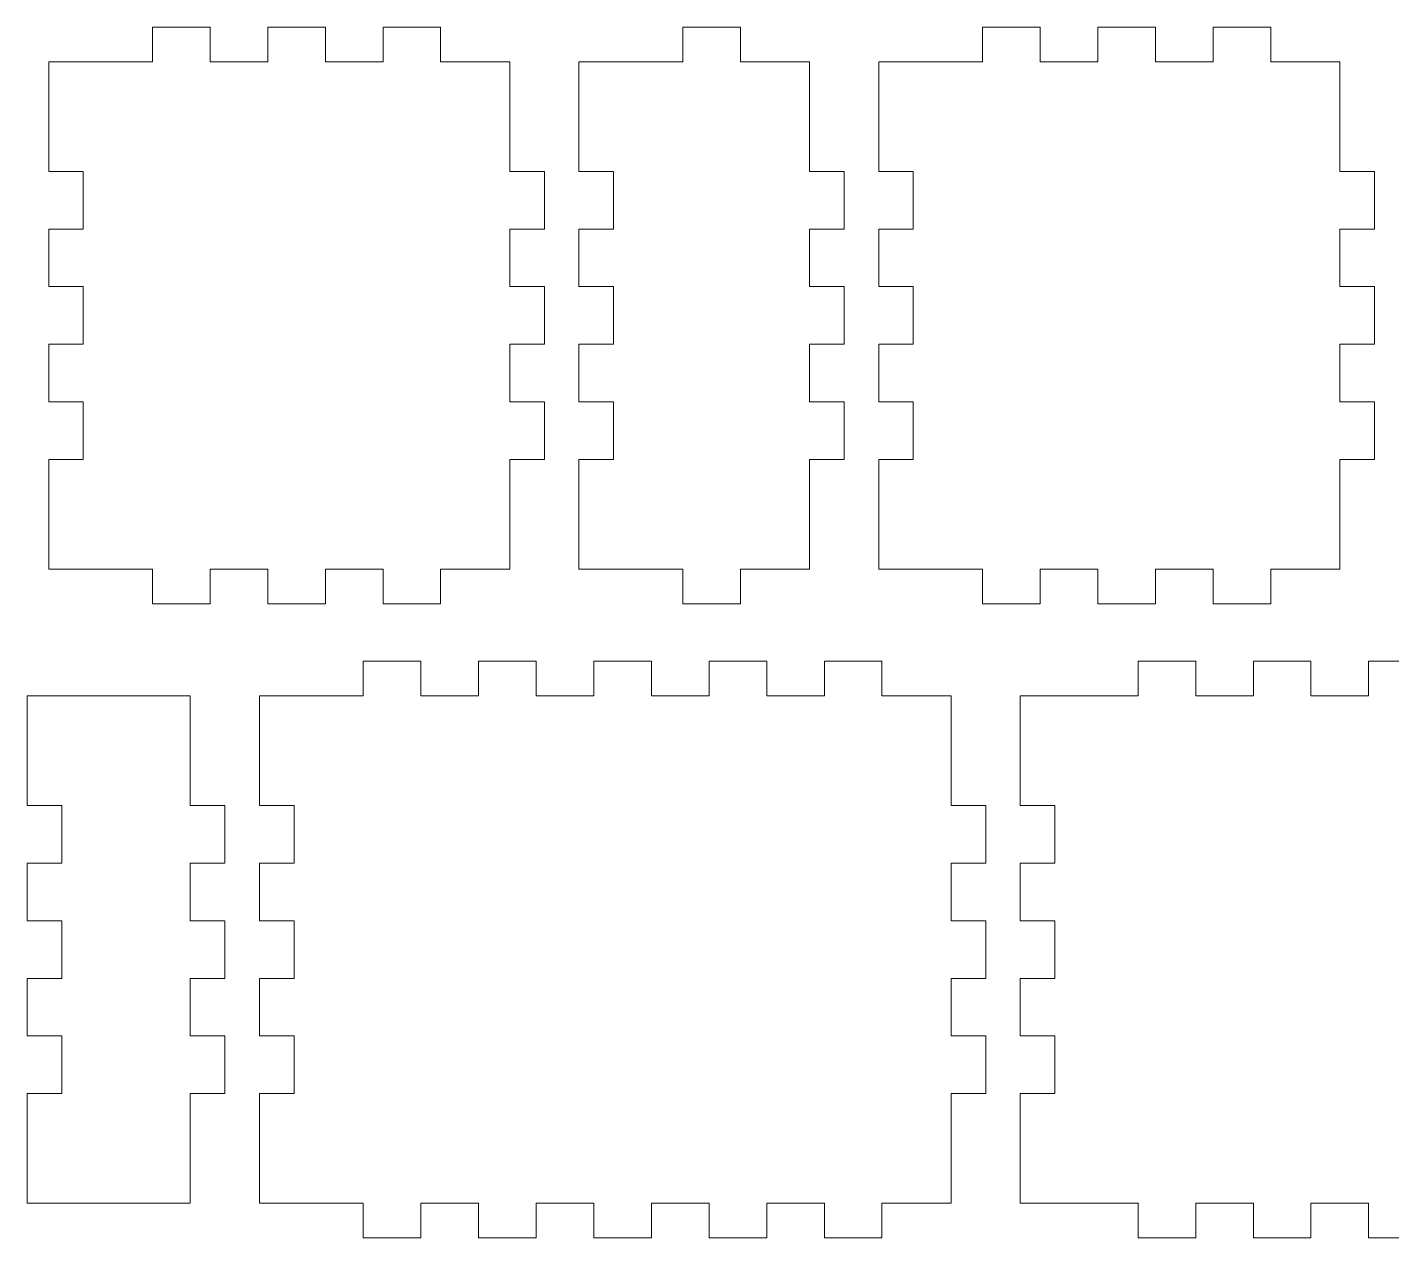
# Model space of a CAD drawing. Header units: centimetres. Extents: x -16 to 372, y -89 to 17.
# Drawn here: x 212.04 to 223.88, y 2.95 to 13.45 of the extents above; entities that cross this region are included whole.
import ezdxf

# ---------------------------------------------------------------- set-up
doc = ezdxf.new("R2010")
doc.units = ezdxf.units.CM
doc.header["$MEASUREMENT"] = 0
doc.layers.add('Capa 1', color=7, linetype='Continuous')

msp = doc.modelspace()

# ---------------------------------------------------------------- linework, layer by layer
at = {"layer": 'Capa 1', "color": 5, "lineweight": 9}
for points, knots in [([(212.23017, 8.74901), (212.23017, 8.74901), (212.88017, 8.74901), (212.88017, 8.74901), (212.88017, 8.74901), (212.88017, 8.74901), (213.13017, 8.74901), (213.13017, 8.74901), (213.13017, 8.74901), (213.13017, 8.74901), (213.13017, 8.44901), (213.13017, 8.44901), (213.13017, 8.44901), (213.13017, 8.44901), (213.63017, 8.44901), (213.63017, 8.44901), (213.63017, 8.44901), (213.63017, 8.44901), (213.63017, 8.74901), (213.63017, 8.74901), (213.63017, 8.74901), (213.63017, 8.74901), (213.88017, 8.74901), (213.88017, 8.74901), (213.88017, 8.74901), (213.88017, 8.74901), (214.13017, 8.74901), (214.13017, 8.74901), (214.13017, 8.74901), (214.13017, 8.74901), (214.13017, 8.44901), (214.13017, 8.44901), (214.13017, 8.44901), (214.13017, 8.44901), (214.63017, 8.44901), (214.63017, 8.44901), (214.63017, 8.44901), (214.63017, 8.44901), (214.63017, 8.74901), (214.63017, 8.74901), (214.63017, 8.74901), (214.63017, 8.74901), (214.88017, 8.74901), (214.88017, 8.74901), (214.88017, 8.74901), (214.88017, 8.74901), (215.13017, 8.74901), (215.13017, 8.74901), (215.13017, 8.74901), (215.13017, 8.74901), (215.13017, 8.44901), (215.13017, 8.44901), (215.13017, 8.44901), (215.13017, 8.44901), (215.63017, 8.44901), (215.63017, 8.44901), (215.63017, 8.44901), (215.63017, 8.44901), (215.63017, 8.74901), (215.63017, 8.74901), (215.63017, 8.74901), (215.63017, 8.74901), (215.88017, 8.74901), (215.88017, 8.74901), (215.88017, 8.74901), (215.88017, 8.74901), (216.23017, 8.74901), (216.23017, 8.74901), (216.23017, 8.74901), (216.23017, 8.74901), (216.23017, 9.44901), (216.23017, 9.44901), (216.23017, 9.44901), (216.23017, 9.44901), (216.23017, 9.69901), (216.23017, 9.69901), (216.23017, 9.69901), (216.23017, 9.69901), (216.53017, 9.69901), (216.53017, 9.69901), (216.53017, 9.69901), (216.53017, 9.69901), (216.53017, 10.19901), (216.53017, 10.19901), (216.53017, 10.19901), (216.53017, 10.19901), (216.23017, 10.19901), (216.23017, 10.19901), (216.23017, 10.19901), (216.23017, 10.19901), (216.23017, 10.44901), (216.23017, 10.44901), (216.23017, 10.44901), (216.23017, 10.44901), (216.23017, 10.69901), (216.23017, 10.69901), (216.23017, 10.69901), (216.23017, 10.69901), (216.53017, 10.69901), (216.53017, 10.69901), (216.53017, 10.69901), (216.53017, 10.69901), (216.53017, 11.19901), (216.53017, 11.19901), (216.53017, 11.19901), (216.53017, 11.19901), (216.23017, 11.19901), (216.23017, 11.19901), (216.23017, 11.19901), (216.23017, 11.19901), (216.23017, 11.44901), (216.23017, 11.44901), (216.23017, 11.44901), (216.23017, 11.44901), (216.23017, 11.69901), (216.23017, 11.69901), (216.23017, 11.69901), (216.23017, 11.69901), (216.53017, 11.69901), (216.53017, 11.69901), (216.53017, 11.69901), (216.53017, 11.69901), (216.53017, 12.19901), (216.53017, 12.19901), (216.53017, 12.19901), (216.53017, 12.19901), (216.23017, 12.19901), (216.23017, 12.19901), (216.23017, 12.19901), (216.23017, 12.19901), (216.23017, 12.44901), (216.23017, 12.44901), (216.23017, 12.44901), (216.23017, 12.44901), (216.23017, 13.14901), (216.23017, 13.14901), (216.23017, 13.14901), (216.23017, 13.14901), (215.88017, 13.14901), (215.88017, 13.14901), (215.88017, 13.14901), (215.88017, 13.14901), (215.63017, 13.14901), (215.63017, 13.14901), (215.63017, 13.14901), (215.63017, 13.14901), (215.63017, 13.44901), (215.63017, 13.44901), (215.63017, 13.44901), (215.63017, 13.44901), (215.13017, 13.44901), (215.13017, 13.44901), (215.13017, 13.44901), (215.13017, 13.44901), (215.13017, 13.14901), (215.13017, 13.14901), (215.13017, 13.14901), (215.13017, 13.14901), (214.88017, 13.14901), (214.88017, 13.14901), (214.88017, 13.14901), (214.88017, 13.14901), (214.63017, 13.14901), (214.63017, 13.14901), (214.63017, 13.14901), (214.63017, 13.14901), (214.63017, 13.44901), (214.63017, 13.44901), (214.63017, 13.44901), (214.63017, 13.44901), (214.13017, 13.44901), (214.13017, 13.44901), (214.13017, 13.44901), (214.13017, 13.44901), (214.13017, 13.14901), (214.13017, 13.14901), (214.13017, 13.14901), (214.13017, 13.14901), (213.88017, 13.14901), (213.88017, 13.14901), (213.88017, 13.14901), (213.88017, 13.14901), (213.63017, 13.14901), (213.63017, 13.14901), (213.63017, 13.14901), (213.63017, 13.14901), (213.63017, 13.44901), (213.63017, 13.44901), (213.63017, 13.44901), (213.63017, 13.44901), (213.13017, 13.44901), (213.13017, 13.44901), (213.13017, 13.44901), (213.13017, 13.44901), (213.13017, 13.14901), (213.13017, 13.14901), (213.13017, 13.14901), (213.13017, 13.14901), (212.88017, 13.14901), (212.88017, 13.14901), (212.88017, 13.14901), (212.88017, 13.14901), (212.23017, 13.14901), (212.23017, 13.14901), (212.23017, 13.14901), (212.23017, 13.14901), (212.23017, 12.44901), (212.23017, 12.44901), (212.23017, 12.44901), (212.23017, 12.44901), (212.23017, 12.19901), (212.23017, 12.19901), (212.23017, 12.19901), (212.23017, 12.19901), (212.53017, 12.19901), (212.53017, 12.19901), (212.53017, 12.19901), (212.53017, 12.19901), (212.53017, 11.69901), (212.53017, 11.69901), (212.53017, 11.69901), (212.53017, 11.69901), (212.23017, 11.69901), (212.23017, 11.69901), (212.23017, 11.69901), (212.23017, 11.69901), (212.23017, 11.44901), (212.23017, 11.44901), (212.23017, 11.44901), (212.23017, 11.44901), (212.23017, 11.19901), (212.23017, 11.19901), (212.23017, 11.19901), (212.23017, 11.19901), (212.53017, 11.19901), (212.53017, 11.19901), (212.53017, 11.19901), (212.53017, 11.19901), (212.53017, 10.69901), (212.53017, 10.69901), (212.53017, 10.69901), (212.53017, 10.69901), (212.23017, 10.69901), (212.23017, 10.69901), (212.23017, 10.69901), (212.23017, 10.69901), (212.23017, 10.44901), (212.23017, 10.44901), (212.23017, 10.44901), (212.23017, 10.44901), (212.23017, 10.19901), (212.23017, 10.19901), (212.23017, 10.19901), (212.23017, 10.19901), (212.53017, 10.19901), (212.53017, 10.19901), (212.53017, 10.19901), (212.53017, 10.19901), (212.53017, 9.69901), (212.53017, 9.69901), (212.53017, 9.69901), (212.53017, 9.69901), (212.23017, 9.69901), (212.23017, 9.69901), (212.23017, 9.69901), (212.23017, 9.69901), (212.23017, 9.44901), (212.23017, 9.44901), (212.23017, 9.44901), (212.23017, 9.44901), (212.23017, 8.74901), (212.23017, 8.74901)], [0, 0, 0, 0, 0.01449275, 0.01449275, 0.01449275, 0.01449275, 0.02898551, 0.02898551, 0.02898551, 0.02898551, 0.04347826, 0.04347826, 0.04347826, 0.04347826, 0.05797101, 0.05797101, 0.05797101, 0.05797101, 0.07246377, 0.07246377, 0.07246377, 0.07246377, 0.08695652, 0.08695652, 0.08695652, 0.08695652, 0.10144928, 0.10144928, 0.10144928, 0.10144928, 0.11594203, 0.11594203, 0.11594203, 0.11594203, 0.13043478, 0.13043478, 0.13043478, 0.13043478, 0.14492754, 0.14492754, 0.14492754, 0.14492754, 0.15942029, 0.15942029, 0.15942029, 0.15942029, 0.17391304, 0.17391304, 0.17391304, 0.17391304, 0.1884058, 0.1884058, 0.1884058, 0.1884058, 0.20289855, 0.20289855, 0.20289855, 0.20289855, 0.2173913, 0.2173913, 0.2173913, 0.2173913, 0.23188406, 0.23188406, 0.23188406, 0.23188406, 0.24637681, 0.24637681, 0.24637681, 0.24637681, 0.26086957, 0.26086957, 0.26086957, 0.26086957, 0.27536232, 0.27536232, 0.27536232, 0.27536232, 0.28985507, 0.28985507, 0.28985507, 0.28985507, 0.30434783, 0.30434783, 0.30434783, 0.30434783, 0.31884058, 0.31884058, 0.31884058, 0.31884058, 0.33333333, 0.33333333, 0.33333333, 0.33333333, 0.34782609, 0.34782609, 0.34782609, 0.34782609, 0.36231884, 0.36231884, 0.36231884, 0.36231884, 0.37681159, 0.37681159, 0.37681159, 0.37681159, 0.39130435, 0.39130435, 0.39130435, 0.39130435, 0.4057971, 0.4057971, 0.4057971, 0.4057971, 0.42028986, 0.42028986, 0.42028986, 0.42028986, 0.43478261, 0.43478261, 0.43478261, 0.43478261, 0.44927536, 0.44927536, 0.44927536, 0.44927536, 0.46376812, 0.46376812, 0.46376812, 0.46376812, 0.47826087, 0.47826087, 0.47826087, 0.47826087, 0.49275362, 0.49275362, 0.49275362, 0.49275362, 0.50724638, 0.50724638, 0.50724638, 0.50724638, 0.52173913, 0.52173913, 0.52173913, 0.52173913, 0.53623188, 0.53623188, 0.53623188, 0.53623188, 0.55072464, 0.55072464, 0.55072464, 0.55072464, 0.56521739, 0.56521739, 0.56521739, 0.56521739, 0.57971014, 0.57971014, 0.57971014, 0.57971014, 0.5942029, 0.5942029, 0.5942029, 0.5942029, 0.60869565, 0.60869565, 0.60869565, 0.60869565, 0.62318841, 0.62318841, 0.62318841, 0.62318841, 0.63768116, 0.63768116, 0.63768116, 0.63768116, 0.65217391, 0.65217391, 0.65217391, 0.65217391, 0.66666667, 0.66666667, 0.66666667, 0.66666667, 0.68115942, 0.68115942, 0.68115942, 0.68115942, 0.69565217, 0.69565217, 0.69565217, 0.69565217, 0.71014493, 0.71014493, 0.71014493, 0.71014493, 0.72463768, 0.72463768, 0.72463768, 0.72463768, 0.73913043, 0.73913043, 0.73913043, 0.73913043, 0.75362319, 0.75362319, 0.75362319, 0.75362319, 0.76811594, 0.76811594, 0.76811594, 0.76811594, 0.7826087, 0.7826087, 0.7826087, 0.7826087, 0.79710145, 0.79710145, 0.79710145, 0.79710145, 0.8115942, 0.8115942, 0.8115942, 0.8115942, 0.82608696, 0.82608696, 0.82608696, 0.82608696, 0.84057971, 0.84057971, 0.84057971, 0.84057971, 0.85507246, 0.85507246, 0.85507246, 0.85507246, 0.86956522, 0.86956522, 0.86956522, 0.86956522, 0.88405797, 0.88405797, 0.88405797, 0.88405797, 0.89855072, 0.89855072, 0.89855072, 0.89855072, 0.91304348, 0.91304348, 0.91304348, 0.91304348, 0.92753623, 0.92753623, 0.92753623, 0.92753623, 0.94202899, 0.94202899, 0.94202899, 0.94202899, 0.95652174, 0.95652174, 0.95652174, 0.95652174, 0.97101449, 0.97101449, 0.97101449, 0.97101449, 1, 1, 1, 1]), ([(216.83017, 8.74901), (216.83017, 8.74901), (217.48017, 8.74901), (217.48017, 8.74901), (217.48017, 8.74901), (217.48017, 8.74901), (217.73017, 8.74901), (217.73017, 8.74901), (217.73017, 8.74901), (217.73017, 8.74901), (217.73017, 8.44901), (217.73017, 8.44901), (217.73017, 8.44901), (217.73017, 8.44901), (218.23017, 8.44901), (218.23017, 8.44901), (218.23017, 8.44901), (218.23017, 8.44901), (218.23017, 8.74901), (218.23017, 8.74901), (218.23017, 8.74901), (218.23017, 8.74901), (218.48017, 8.74901), (218.48017, 8.74901), (218.48017, 8.74901), (218.48017, 8.74901), (218.83017, 8.74901), (218.83017, 8.74901), (218.83017, 8.74901), (218.83017, 8.74901), (218.83017, 9.44901), (218.83017, 9.44901), (218.83017, 9.44901), (218.83017, 9.44901), (218.83017, 9.69901), (218.83017, 9.69901), (218.83017, 9.69901), (218.83017, 9.69901), (219.13017, 9.69901), (219.13017, 9.69901), (219.13017, 9.69901), (219.13017, 9.69901), (219.13017, 10.19901), (219.13017, 10.19901), (219.13017, 10.19901), (219.13017, 10.19901), (218.83017, 10.19901), (218.83017, 10.19901), (218.83017, 10.19901), (218.83017, 10.19901), (218.83017, 10.44901), (218.83017, 10.44901), (218.83017, 10.44901), (218.83017, 10.44901), (218.83017, 10.69901), (218.83017, 10.69901), (218.83017, 10.69901), (218.83017, 10.69901), (219.13017, 10.69901), (219.13017, 10.69901), (219.13017, 10.69901), (219.13017, 10.69901), (219.13017, 11.19901), (219.13017, 11.19901), (219.13017, 11.19901), (219.13017, 11.19901), (218.83017, 11.19901), (218.83017, 11.19901), (218.83017, 11.19901), (218.83017, 11.19901), (218.83017, 11.44901), (218.83017, 11.44901), (218.83017, 11.44901), (218.83017, 11.44901), (218.83017, 11.69901), (218.83017, 11.69901), (218.83017, 11.69901), (218.83017, 11.69901), (219.13017, 11.69901), (219.13017, 11.69901), (219.13017, 11.69901), (219.13017, 11.69901), (219.13017, 12.19901), (219.13017, 12.19901), (219.13017, 12.19901), (219.13017, 12.19901), (218.83017, 12.19901), (218.83017, 12.19901), (218.83017, 12.19901), (218.83017, 12.19901), (218.83017, 12.44901), (218.83017, 12.44901), (218.83017, 12.44901), (218.83017, 12.44901), (218.83017, 13.14901), (218.83017, 13.14901), (218.83017, 13.14901), (218.83017, 13.14901), (218.48017, 13.14901), (218.48017, 13.14901), (218.48017, 13.14901), (218.48017, 13.14901), (218.23017, 13.14901), (218.23017, 13.14901), (218.23017, 13.14901), (218.23017, 13.14901), (218.23017, 13.44901), (218.23017, 13.44901), (218.23017, 13.44901), (218.23017, 13.44901), (217.73017, 13.44901), (217.73017, 13.44901), (217.73017, 13.44901), (217.73017, 13.44901), (217.73017, 13.14901), (217.73017, 13.14901), (217.73017, 13.14901), (217.73017, 13.14901), (217.48017, 13.14901), (217.48017, 13.14901), (217.48017, 13.14901), (217.48017, 13.14901), (216.83017, 13.14901), (216.83017, 13.14901), (216.83017, 13.14901), (216.83017, 13.14901), (216.83017, 12.44901), (216.83017, 12.44901), (216.83017, 12.44901), (216.83017, 12.44901), (216.83017, 12.19901), (216.83017, 12.19901), (216.83017, 12.19901), (216.83017, 12.19901), (217.13017, 12.19901), (217.13017, 12.19901), (217.13017, 12.19901), (217.13017, 12.19901), (217.13017, 11.69901), (217.13017, 11.69901), (217.13017, 11.69901), (217.13017, 11.69901), (216.83017, 11.69901), (216.83017, 11.69901), (216.83017, 11.69901), (216.83017, 11.69901), (216.83017, 11.44901), (216.83017, 11.44901), (216.83017, 11.44901), (216.83017, 11.44901), (216.83017, 11.19901), (216.83017, 11.19901), (216.83017, 11.19901), (216.83017, 11.19901), (217.13017, 11.19901), (217.13017, 11.19901), (217.13017, 11.19901), (217.13017, 11.19901), (217.13017, 10.69901), (217.13017, 10.69901), (217.13017, 10.69901), (217.13017, 10.69901), (216.83017, 10.69901), (216.83017, 10.69901), (216.83017, 10.69901), (216.83017, 10.69901), (216.83017, 10.44901), (216.83017, 10.44901), (216.83017, 10.44901), (216.83017, 10.44901), (216.83017, 10.19901), (216.83017, 10.19901), (216.83017, 10.19901), (216.83017, 10.19901), (217.13017, 10.19901), (217.13017, 10.19901), (217.13017, 10.19901), (217.13017, 10.19901), (217.13017, 9.69901), (217.13017, 9.69901), (217.13017, 9.69901), (217.13017, 9.69901), (216.83017, 9.69901), (216.83017, 9.69901), (216.83017, 9.69901), (216.83017, 9.69901), (216.83017, 9.44901), (216.83017, 9.44901), (216.83017, 9.44901), (216.83017, 9.44901), (216.83017, 8.74901), (216.83017, 8.74901)], [0, 0, 0, 0, 0.02040816, 0.02040816, 0.02040816, 0.02040816, 0.04081633, 0.04081633, 0.04081633, 0.04081633, 0.06122449, 0.06122449, 0.06122449, 0.06122449, 0.08163265, 0.08163265, 0.08163265, 0.08163265, 0.10204082, 0.10204082, 0.10204082, 0.10204082, 0.12244898, 0.12244898, 0.12244898, 0.12244898, 0.14285714, 0.14285714, 0.14285714, 0.14285714, 0.16326531, 0.16326531, 0.16326531, 0.16326531, 0.18367347, 0.18367347, 0.18367347, 0.18367347, 0.20408163, 0.20408163, 0.20408163, 0.20408163, 0.2244898, 0.2244898, 0.2244898, 0.2244898, 0.24489796, 0.24489796, 0.24489796, 0.24489796, 0.26530612, 0.26530612, 0.26530612, 0.26530612, 0.28571429, 0.28571429, 0.28571429, 0.28571429, 0.30612245, 0.30612245, 0.30612245, 0.30612245, 0.32653061, 0.32653061, 0.32653061, 0.32653061, 0.34693878, 0.34693878, 0.34693878, 0.34693878, 0.36734694, 0.36734694, 0.36734694, 0.36734694, 0.3877551, 0.3877551, 0.3877551, 0.3877551, 0.40816327, 0.40816327, 0.40816327, 0.40816327, 0.42857143, 0.42857143, 0.42857143, 0.42857143, 0.44897959, 0.44897959, 0.44897959, 0.44897959, 0.46938776, 0.46938776, 0.46938776, 0.46938776, 0.48979592, 0.48979592, 0.48979592, 0.48979592, 0.51020408, 0.51020408, 0.51020408, 0.51020408, 0.53061224, 0.53061224, 0.53061224, 0.53061224, 0.55102041, 0.55102041, 0.55102041, 0.55102041, 0.57142857, 0.57142857, 0.57142857, 0.57142857, 0.59183673, 0.59183673, 0.59183673, 0.59183673, 0.6122449, 0.6122449, 0.6122449, 0.6122449, 0.63265306, 0.63265306, 0.63265306, 0.63265306, 0.65306122, 0.65306122, 0.65306122, 0.65306122, 0.67346939, 0.67346939, 0.67346939, 0.67346939, 0.69387755, 0.69387755, 0.69387755, 0.69387755, 0.71428571, 0.71428571, 0.71428571, 0.71428571, 0.73469388, 0.73469388, 0.73469388, 0.73469388, 0.75510204, 0.75510204, 0.75510204, 0.75510204, 0.7755102, 0.7755102, 0.7755102, 0.7755102, 0.79591837, 0.79591837, 0.79591837, 0.79591837, 0.81632653, 0.81632653, 0.81632653, 0.81632653, 0.83673469, 0.83673469, 0.83673469, 0.83673469, 0.85714286, 0.85714286, 0.85714286, 0.85714286, 0.87755102, 0.87755102, 0.87755102, 0.87755102, 0.89795918, 0.89795918, 0.89795918, 0.89795918, 0.91836735, 0.91836735, 0.91836735, 0.91836735, 0.93877551, 0.93877551, 0.93877551, 0.93877551, 0.95918367, 0.95918367, 0.95918367, 0.95918367, 1, 1, 1, 1]), ([(219.43017, 8.74901), (219.43017, 8.74901), (220.08017, 8.74901), (220.08017, 8.74901), (220.08017, 8.74901), (220.08017, 8.74901), (220.33017, 8.74901), (220.33017, 8.74901), (220.33017, 8.74901), (220.33017, 8.74901), (220.33017, 8.44901), (220.33017, 8.44901), (220.33017, 8.44901), (220.33017, 8.44901), (220.83017, 8.44901), (220.83017, 8.44901), (220.83017, 8.44901), (220.83017, 8.44901), (220.83017, 8.74901), (220.83017, 8.74901), (220.83017, 8.74901), (220.83017, 8.74901), (221.08017, 8.74901), (221.08017, 8.74901), (221.08017, 8.74901), (221.08017, 8.74901), (221.33017, 8.74901), (221.33017, 8.74901), (221.33017, 8.74901), (221.33017, 8.74901), (221.33017, 8.44901), (221.33017, 8.44901), (221.33017, 8.44901), (221.33017, 8.44901), (221.83017, 8.44901), (221.83017, 8.44901), (221.83017, 8.44901), (221.83017, 8.44901), (221.83017, 8.74901), (221.83017, 8.74901), (221.83017, 8.74901), (221.83017, 8.74901), (222.08017, 8.74901), (222.08017, 8.74901), (222.08017, 8.74901), (222.08017, 8.74901), (222.33017, 8.74901), (222.33017, 8.74901), (222.33017, 8.74901), (222.33017, 8.74901), (222.33017, 8.44901), (222.33017, 8.44901), (222.33017, 8.44901), (222.33017, 8.44901), (222.83017, 8.44901), (222.83017, 8.44901), (222.83017, 8.44901), (222.83017, 8.44901), (222.83017, 8.74901), (222.83017, 8.74901), (222.83017, 8.74901), (222.83017, 8.74901), (223.08017, 8.74901), (223.08017, 8.74901), (223.08017, 8.74901), (223.08017, 8.74901), (223.43017, 8.74901), (223.43017, 8.74901), (223.43017, 8.74901), (223.43017, 8.74901), (223.43017, 9.44901), (223.43017, 9.44901), (223.43017, 9.44901), (223.43017, 9.44901), (223.43017, 9.69901), (223.43017, 9.69901), (223.43017, 9.69901), (223.43017, 9.69901), (223.73017, 9.69901), (223.73017, 9.69901), (223.73017, 9.69901), (223.73017, 9.69901), (223.73017, 10.19901), (223.73017, 10.19901), (223.73017, 10.19901), (223.73017, 10.19901), (223.43017, 10.19901), (223.43017, 10.19901), (223.43017, 10.19901), (223.43017, 10.19901), (223.43017, 10.44901), (223.43017, 10.44901), (223.43017, 10.44901), (223.43017, 10.44901), (223.43017, 10.69901), (223.43017, 10.69901), (223.43017, 10.69901), (223.43017, 10.69901), (223.73017, 10.69901), (223.73017, 10.69901), (223.73017, 10.69901), (223.73017, 10.69901), (223.73017, 11.19901), (223.73017, 11.19901), (223.73017, 11.19901), (223.73017, 11.19901), (223.43017, 11.19901), (223.43017, 11.19901), (223.43017, 11.19901), (223.43017, 11.19901), (223.43017, 11.44901), (223.43017, 11.44901), (223.43017, 11.44901), (223.43017, 11.44901), (223.43017, 11.69901), (223.43017, 11.69901), (223.43017, 11.69901), (223.43017, 11.69901), (223.73017, 11.69901), (223.73017, 11.69901), (223.73017, 11.69901), (223.73017, 11.69901), (223.73017, 12.19901), (223.73017, 12.19901), (223.73017, 12.19901), (223.73017, 12.19901), (223.43017, 12.19901), (223.43017, 12.19901), (223.43017, 12.19901), (223.43017, 12.19901), (223.43017, 12.44901), (223.43017, 12.44901), (223.43017, 12.44901), (223.43017, 12.44901), (223.43017, 13.14901), (223.43017, 13.14901), (223.43017, 13.14901), (223.43017, 13.14901), (223.08017, 13.14901), (223.08017, 13.14901), (223.08017, 13.14901), (223.08017, 13.14901), (222.83017, 13.14901), (222.83017, 13.14901), (222.83017, 13.14901), (222.83017, 13.14901), (222.83017, 13.44901), (222.83017, 13.44901), (222.83017, 13.44901), (222.83017, 13.44901), (222.33017, 13.44901), (222.33017, 13.44901), (222.33017, 13.44901), (222.33017, 13.44901), (222.33017, 13.14901), (222.33017, 13.14901), (222.33017, 13.14901), (222.33017, 13.14901), (222.08017, 13.14901), (222.08017, 13.14901), (222.08017, 13.14901), (222.08017, 13.14901), (221.83017, 13.14901), (221.83017, 13.14901), (221.83017, 13.14901), (221.83017, 13.14901), (221.83017, 13.44901), (221.83017, 13.44901), (221.83017, 13.44901), (221.83017, 13.44901), (221.33017, 13.44901), (221.33017, 13.44901), (221.33017, 13.44901), (221.33017, 13.44901), (221.33017, 13.14901), (221.33017, 13.14901), (221.33017, 13.14901), (221.33017, 13.14901), (221.08017, 13.14901), (221.08017, 13.14901), (221.08017, 13.14901), (221.08017, 13.14901), (220.83017, 13.14901), (220.83017, 13.14901), (220.83017, 13.14901), (220.83017, 13.14901), (220.83017, 13.44901), (220.83017, 13.44901), (220.83017, 13.44901), (220.83017, 13.44901), (220.33017, 13.44901), (220.33017, 13.44901), (220.33017, 13.44901), (220.33017, 13.44901), (220.33017, 13.14901), (220.33017, 13.14901), (220.33017, 13.14901), (220.33017, 13.14901), (220.08017, 13.14901), (220.08017, 13.14901), (220.08017, 13.14901), (220.08017, 13.14901), (219.43017, 13.14901), (219.43017, 13.14901), (219.43017, 13.14901), (219.43017, 13.14901), (219.43017, 12.44901), (219.43017, 12.44901), (219.43017, 12.44901), (219.43017, 12.44901), (219.43017, 12.19901), (219.43017, 12.19901), (219.43017, 12.19901), (219.43017, 12.19901), (219.73017, 12.19901), (219.73017, 12.19901), (219.73017, 12.19901), (219.73017, 12.19901), (219.73017, 11.69901), (219.73017, 11.69901), (219.73017, 11.69901), (219.73017, 11.69901), (219.43017, 11.69901), (219.43017, 11.69901), (219.43017, 11.69901), (219.43017, 11.69901), (219.43017, 11.44901), (219.43017, 11.44901), (219.43017, 11.44901), (219.43017, 11.44901), (219.43017, 11.19901), (219.43017, 11.19901), (219.43017, 11.19901), (219.43017, 11.19901), (219.73017, 11.19901), (219.73017, 11.19901), (219.73017, 11.19901), (219.73017, 11.19901), (219.73017, 10.69901), (219.73017, 10.69901), (219.73017, 10.69901), (219.73017, 10.69901), (219.43017, 10.69901), (219.43017, 10.69901), (219.43017, 10.69901), (219.43017, 10.69901), (219.43017, 10.44901), (219.43017, 10.44901), (219.43017, 10.44901), (219.43017, 10.44901), (219.43017, 10.19901), (219.43017, 10.19901), (219.43017, 10.19901), (219.43017, 10.19901), (219.73017, 10.19901), (219.73017, 10.19901), (219.73017, 10.19901), (219.73017, 10.19901), (219.73017, 9.69901), (219.73017, 9.69901), (219.73017, 9.69901), (219.73017, 9.69901), (219.43017, 9.69901), (219.43017, 9.69901), (219.43017, 9.69901), (219.43017, 9.69901), (219.43017, 9.44901), (219.43017, 9.44901), (219.43017, 9.44901), (219.43017, 9.44901), (219.43017, 8.74901), (219.43017, 8.74901)], [0, 0, 0, 0, 0.01449275, 0.01449275, 0.01449275, 0.01449275, 0.02898551, 0.02898551, 0.02898551, 0.02898551, 0.04347826, 0.04347826, 0.04347826, 0.04347826, 0.05797101, 0.05797101, 0.05797101, 0.05797101, 0.07246377, 0.07246377, 0.07246377, 0.07246377, 0.08695652, 0.08695652, 0.08695652, 0.08695652, 0.10144928, 0.10144928, 0.10144928, 0.10144928, 0.11594203, 0.11594203, 0.11594203, 0.11594203, 0.13043478, 0.13043478, 0.13043478, 0.13043478, 0.14492754, 0.14492754, 0.14492754, 0.14492754, 0.15942029, 0.15942029, 0.15942029, 0.15942029, 0.17391304, 0.17391304, 0.17391304, 0.17391304, 0.1884058, 0.1884058, 0.1884058, 0.1884058, 0.20289855, 0.20289855, 0.20289855, 0.20289855, 0.2173913, 0.2173913, 0.2173913, 0.2173913, 0.23188406, 0.23188406, 0.23188406, 0.23188406, 0.24637681, 0.24637681, 0.24637681, 0.24637681, 0.26086957, 0.26086957, 0.26086957, 0.26086957, 0.27536232, 0.27536232, 0.27536232, 0.27536232, 0.28985507, 0.28985507, 0.28985507, 0.28985507, 0.30434783, 0.30434783, 0.30434783, 0.30434783, 0.31884058, 0.31884058, 0.31884058, 0.31884058, 0.33333333, 0.33333333, 0.33333333, 0.33333333, 0.34782609, 0.34782609, 0.34782609, 0.34782609, 0.36231884, 0.36231884, 0.36231884, 0.36231884, 0.37681159, 0.37681159, 0.37681159, 0.37681159, 0.39130435, 0.39130435, 0.39130435, 0.39130435, 0.4057971, 0.4057971, 0.4057971, 0.4057971, 0.42028986, 0.42028986, 0.42028986, 0.42028986, 0.43478261, 0.43478261, 0.43478261, 0.43478261, 0.44927536, 0.44927536, 0.44927536, 0.44927536, 0.46376812, 0.46376812, 0.46376812, 0.46376812, 0.47826087, 0.47826087, 0.47826087, 0.47826087, 0.49275362, 0.49275362, 0.49275362, 0.49275362, 0.50724638, 0.50724638, 0.50724638, 0.50724638, 0.52173913, 0.52173913, 0.52173913, 0.52173913, 0.53623188, 0.53623188, 0.53623188, 0.53623188, 0.55072464, 0.55072464, 0.55072464, 0.55072464, 0.56521739, 0.56521739, 0.56521739, 0.56521739, 0.57971014, 0.57971014, 0.57971014, 0.57971014, 0.5942029, 0.5942029, 0.5942029, 0.5942029, 0.60869565, 0.60869565, 0.60869565, 0.60869565, 0.62318841, 0.62318841, 0.62318841, 0.62318841, 0.63768116, 0.63768116, 0.63768116, 0.63768116, 0.65217391, 0.65217391, 0.65217391, 0.65217391, 0.66666667, 0.66666667, 0.66666667, 0.66666667, 0.68115942, 0.68115942, 0.68115942, 0.68115942, 0.69565217, 0.69565217, 0.69565217, 0.69565217, 0.71014493, 0.71014493, 0.71014493, 0.71014493, 0.72463768, 0.72463768, 0.72463768, 0.72463768, 0.73913043, 0.73913043, 0.73913043, 0.73913043, 0.75362319, 0.75362319, 0.75362319, 0.75362319, 0.76811594, 0.76811594, 0.76811594, 0.76811594, 0.7826087, 0.7826087, 0.7826087, 0.7826087, 0.79710145, 0.79710145, 0.79710145, 0.79710145, 0.8115942, 0.8115942, 0.8115942, 0.8115942, 0.82608696, 0.82608696, 0.82608696, 0.82608696, 0.84057971, 0.84057971, 0.84057971, 0.84057971, 0.85507246, 0.85507246, 0.85507246, 0.85507246, 0.86956522, 0.86956522, 0.86956522, 0.86956522, 0.88405797, 0.88405797, 0.88405797, 0.88405797, 0.89855072, 0.89855072, 0.89855072, 0.89855072, 0.91304348, 0.91304348, 0.91304348, 0.91304348, 0.92753623, 0.92753623, 0.92753623, 0.92753623, 0.94202899, 0.94202899, 0.94202899, 0.94202899, 0.95652174, 0.95652174, 0.95652174, 0.95652174, 0.97101449, 0.97101449, 0.97101449, 0.97101449, 1, 1, 1, 1]), ([(214.0586, 3.24901), (214.0586, 3.24901), (214.7086, 3.24901), (214.7086, 3.24901), (214.7086, 3.24901), (214.7086, 3.24901), (214.9586, 3.24901), (214.9586, 3.24901), (214.9586, 3.24901), (214.9586, 3.24901), (214.9586, 2.94901), (214.9586, 2.94901), (214.9586, 2.94901), (214.9586, 2.94901), (215.4586, 2.94901), (215.4586, 2.94901), (215.4586, 2.94901), (215.4586, 2.94901), (215.4586, 3.24901), (215.4586, 3.24901), (215.4586, 3.24901), (215.4586, 3.24901), (215.7086, 3.24901), (215.7086, 3.24901), (215.7086, 3.24901), (215.7086, 3.24901), (215.9586, 3.24901), (215.9586, 3.24901), (215.9586, 3.24901), (215.9586, 3.24901), (215.9586, 2.94901), (215.9586, 2.94901), (215.9586, 2.94901), (215.9586, 2.94901), (216.4586, 2.94901), (216.4586, 2.94901), (216.4586, 2.94901), (216.4586, 2.94901), (216.4586, 3.24901), (216.4586, 3.24901), (216.4586, 3.24901), (216.4586, 3.24901), (216.7086, 3.24901), (216.7086, 3.24901), (216.7086, 3.24901), (216.7086, 3.24901), (216.9586, 3.24901), (216.9586, 3.24901), (216.9586, 3.24901), (216.9586, 3.24901), (216.9586, 2.94901), (216.9586, 2.94901), (216.9586, 2.94901), (216.9586, 2.94901), (217.4586, 2.94901), (217.4586, 2.94901), (217.4586, 2.94901), (217.4586, 2.94901), (217.4586, 3.24901), (217.4586, 3.24901), (217.4586, 3.24901), (217.4586, 3.24901), (217.7086, 3.24901), (217.7086, 3.24901), (217.7086, 3.24901), (217.7086, 3.24901), (217.9586, 3.24901), (217.9586, 3.24901), (217.9586, 3.24901), (217.9586, 3.24901), (217.9586, 2.94901), (217.9586, 2.94901), (217.9586, 2.94901), (217.9586, 2.94901), (218.4586, 2.94901), (218.4586, 2.94901), (218.4586, 2.94901), (218.4586, 2.94901), (218.4586, 3.24901), (218.4586, 3.24901), (218.4586, 3.24901), (218.4586, 3.24901), (218.7086, 3.24901), (218.7086, 3.24901), (218.7086, 3.24901), (218.7086, 3.24901), (218.9586, 3.24901), (218.9586, 3.24901), (218.9586, 3.24901), (218.9586, 3.24901), (218.9586, 2.94901), (218.9586, 2.94901), (218.9586, 2.94901), (218.9586, 2.94901), (219.4586, 2.94901), (219.4586, 2.94901), (219.4586, 2.94901), (219.4586, 2.94901), (219.4586, 3.24901), (219.4586, 3.24901), (219.4586, 3.24901), (219.4586, 3.24901), (219.7086, 3.24901), (219.7086, 3.24901), (219.7086, 3.24901), (219.7086, 3.24901), (220.0586, 3.24901), (220.0586, 3.24901), (220.0586, 3.24901), (220.0586, 3.24901), (220.0586, 3.94901), (220.0586, 3.94901), (220.0586, 3.94901), (220.0586, 3.94901), (220.0586, 4.19901), (220.0586, 4.19901), (220.0586, 4.19901), (220.0586, 4.19901), (220.3586, 4.19901), (220.3586, 4.19901), (220.3586, 4.19901), (220.3586, 4.19901), (220.3586, 4.69901), (220.3586, 4.69901), (220.3586, 4.69901), (220.3586, 4.69901), (220.0586, 4.69901), (220.0586, 4.69901), (220.0586, 4.69901), (220.0586, 4.69901), (220.0586, 4.94901), (220.0586, 4.94901), (220.0586, 4.94901), (220.0586, 4.94901), (220.0586, 5.19901), (220.0586, 5.19901), (220.0586, 5.19901), (220.0586, 5.19901), (220.3586, 5.19901), (220.3586, 5.19901), (220.3586, 5.19901), (220.3586, 5.19901), (220.3586, 5.69901), (220.3586, 5.69901), (220.3586, 5.69901), (220.3586, 5.69901), (220.0586, 5.69901), (220.0586, 5.69901), (220.0586, 5.69901), (220.0586, 5.69901), (220.0586, 5.94901), (220.0586, 5.94901), (220.0586, 5.94901), (220.0586, 5.94901), (220.0586, 6.19901), (220.0586, 6.19901), (220.0586, 6.19901), (220.0586, 6.19901), (220.3586, 6.19901), (220.3586, 6.19901), (220.3586, 6.19901), (220.3586, 6.19901), (220.3586, 6.69901), (220.3586, 6.69901), (220.3586, 6.69901), (220.3586, 6.69901), (220.0586, 6.69901), (220.0586, 6.69901), (220.0586, 6.69901), (220.0586, 6.69901), (220.0586, 6.94901), (220.0586, 6.94901), (220.0586, 6.94901), (220.0586, 6.94901), (220.0586, 7.64901), (220.0586, 7.64901), (220.0586, 7.64901), (220.0586, 7.64901), (219.7086, 7.64901), (219.7086, 7.64901), (219.7086, 7.64901), (219.7086, 7.64901), (219.4586, 7.64901), (219.4586, 7.64901), (219.4586, 7.64901), (219.4586, 7.64901), (219.4586, 7.94901), (219.4586, 7.94901), (219.4586, 7.94901), (219.4586, 7.94901), (218.9586, 7.94901), (218.9586, 7.94901), (218.9586, 7.94901), (218.9586, 7.94901), (218.9586, 7.64901), (218.9586, 7.64901), (218.9586, 7.64901), (218.9586, 7.64901), (218.7086, 7.64901), (218.7086, 7.64901), (218.7086, 7.64901), (218.7086, 7.64901), (218.4586, 7.64901), (218.4586, 7.64901), (218.4586, 7.64901), (218.4586, 7.64901), (218.4586, 7.94901), (218.4586, 7.94901), (218.4586, 7.94901), (218.4586, 7.94901), (217.9586, 7.94901), (217.9586, 7.94901), (217.9586, 7.94901), (217.9586, 7.94901), (217.9586, 7.64901), (217.9586, 7.64901), (217.9586, 7.64901), (217.9586, 7.64901), (217.7086, 7.64901), (217.7086, 7.64901), (217.7086, 7.64901), (217.7086, 7.64901), (217.4586, 7.64901), (217.4586, 7.64901), (217.4586, 7.64901), (217.4586, 7.64901), (217.4586, 7.94901), (217.4586, 7.94901), (217.4586, 7.94901), (217.4586, 7.94901), (216.9586, 7.94901), (216.9586, 7.94901), (216.9586, 7.94901), (216.9586, 7.94901), (216.9586, 7.64901), (216.9586, 7.64901), (216.9586, 7.64901), (216.9586, 7.64901), (216.7086, 7.64901), (216.7086, 7.64901), (216.7086, 7.64901), (216.7086, 7.64901), (216.4586, 7.64901), (216.4586, 7.64901), (216.4586, 7.64901), (216.4586, 7.64901), (216.4586, 7.94901), (216.4586, 7.94901), (216.4586, 7.94901), (216.4586, 7.94901), (215.9586, 7.94901), (215.9586, 7.94901), (215.9586, 7.94901), (215.9586, 7.94901), (215.9586, 7.64901), (215.9586, 7.64901), (215.9586, 7.64901), (215.9586, 7.64901), (215.7086, 7.64901), (215.7086, 7.64901), (215.7086, 7.64901), (215.7086, 7.64901), (215.4586, 7.64901), (215.4586, 7.64901), (215.4586, 7.64901), (215.4586, 7.64901), (215.4586, 7.94901), (215.4586, 7.94901), (215.4586, 7.94901), (215.4586, 7.94901), (214.9586, 7.94901), (214.9586, 7.94901), (214.9586, 7.94901), (214.9586, 7.94901), (214.9586, 7.64901), (214.9586, 7.64901), (214.9586, 7.64901), (214.9586, 7.64901), (214.7086, 7.64901), (214.7086, 7.64901), (214.7086, 7.64901), (214.7086, 7.64901), (214.0586, 7.64901), (214.0586, 7.64901), (214.0586, 7.64901), (214.0586, 7.64901), (214.0586, 6.94901), (214.0586, 6.94901), (214.0586, 6.94901), (214.0586, 6.94901), (214.0586, 6.69901), (214.0586, 6.69901), (214.0586, 6.69901), (214.0586, 6.69901), (214.3586, 6.69901), (214.3586, 6.69901), (214.3586, 6.69901), (214.3586, 6.69901), (214.3586, 6.19901), (214.3586, 6.19901), (214.3586, 6.19901), (214.3586, 6.19901), (214.0586, 6.19901), (214.0586, 6.19901), (214.0586, 6.19901), (214.0586, 6.19901), (214.0586, 5.94901), (214.0586, 5.94901), (214.0586, 5.94901), (214.0586, 5.94901), (214.0586, 5.69901), (214.0586, 5.69901), (214.0586, 5.69901), (214.0586, 5.69901), (214.3586, 5.69901), (214.3586, 5.69901), (214.3586, 5.69901), (214.3586, 5.69901), (214.3586, 5.19901), (214.3586, 5.19901), (214.3586, 5.19901), (214.3586, 5.19901), (214.0586, 5.19901), (214.0586, 5.19901), (214.0586, 5.19901), (214.0586, 5.19901), (214.0586, 4.94901), (214.0586, 4.94901), (214.0586, 4.94901), (214.0586, 4.94901), (214.0586, 4.69901), (214.0586, 4.69901), (214.0586, 4.69901), (214.0586, 4.69901), (214.3586, 4.69901), (214.3586, 4.69901), (214.3586, 4.69901), (214.3586, 4.69901), (214.3586, 4.19901), (214.3586, 4.19901), (214.3586, 4.19901), (214.3586, 4.19901), (214.0586, 4.19901), (214.0586, 4.19901), (214.0586, 4.19901), (214.0586, 4.19901), (214.0586, 3.94901), (214.0586, 3.94901), (214.0586, 3.94901), (214.0586, 3.94901), (214.0586, 3.24901), (214.0586, 3.24901)], [0, 0, 0, 0, 0.01123596, 0.01123596, 0.01123596, 0.01123596, 0.02247191, 0.02247191, 0.02247191, 0.02247191, 0.03370787, 0.03370787, 0.03370787, 0.03370787, 0.04494382, 0.04494382, 0.04494382, 0.04494382, 0.05617978, 0.05617978, 0.05617978, 0.05617978, 0.06741573, 0.06741573, 0.06741573, 0.06741573, 0.07865169, 0.07865169, 0.07865169, 0.07865169, 0.08988764, 0.08988764, 0.08988764, 0.08988764, 0.1011236, 0.1011236, 0.1011236, 0.1011236, 0.11235955, 0.11235955, 0.11235955, 0.11235955, 0.12359551, 0.12359551, 0.12359551, 0.12359551, 0.13483146, 0.13483146, 0.13483146, 0.13483146, 0.14606742, 0.14606742, 0.14606742, 0.14606742, 0.15730337, 0.15730337, 0.15730337, 0.15730337, 0.16853933, 0.16853933, 0.16853933, 0.16853933, 0.17977528, 0.17977528, 0.17977528, 0.17977528, 0.19101124, 0.19101124, 0.19101124, 0.19101124, 0.20224719, 0.20224719, 0.20224719, 0.20224719, 0.21348315, 0.21348315, 0.21348315, 0.21348315, 0.2247191, 0.2247191, 0.2247191, 0.2247191, 0.23595506, 0.23595506, 0.23595506, 0.23595506, 0.24719101, 0.24719101, 0.24719101, 0.24719101, 0.25842697, 0.25842697, 0.25842697, 0.25842697, 0.26966292, 0.26966292, 0.26966292, 0.26966292, 0.28089888, 0.28089888, 0.28089888, 0.28089888, 0.29213483, 0.29213483, 0.29213483, 0.29213483, 0.30337079, 0.30337079, 0.30337079, 0.30337079, 0.31460674, 0.31460674, 0.31460674, 0.31460674, 0.3258427, 0.3258427, 0.3258427, 0.3258427, 0.33707865, 0.33707865, 0.33707865, 0.33707865, 0.34831461, 0.34831461, 0.34831461, 0.34831461, 0.35955056, 0.35955056, 0.35955056, 0.35955056, 0.37078652, 0.37078652, 0.37078652, 0.37078652, 0.38202247, 0.38202247, 0.38202247, 0.38202247, 0.39325843, 0.39325843, 0.39325843, 0.39325843, 0.40449438, 0.40449438, 0.40449438, 0.40449438, 0.41573034, 0.41573034, 0.41573034, 0.41573034, 0.42696629, 0.42696629, 0.42696629, 0.42696629, 0.43820225, 0.43820225, 0.43820225, 0.43820225, 0.4494382, 0.4494382, 0.4494382, 0.4494382, 0.46067416, 0.46067416, 0.46067416, 0.46067416, 0.47191011, 0.47191011, 0.47191011, 0.47191011, 0.48314607, 0.48314607, 0.48314607, 0.48314607, 0.49438202, 0.49438202, 0.49438202, 0.49438202, 0.50561798, 0.50561798, 0.50561798, 0.50561798, 0.51685393, 0.51685393, 0.51685393, 0.51685393, 0.52808989, 0.52808989, 0.52808989, 0.52808989, 0.53932584, 0.53932584, 0.53932584, 0.53932584, 0.5505618, 0.5505618, 0.5505618, 0.5505618, 0.56179775, 0.56179775, 0.56179775, 0.56179775, 0.57303371, 0.57303371, 0.57303371, 0.57303371, 0.58426966, 0.58426966, 0.58426966, 0.58426966, 0.59550562, 0.59550562, 0.59550562, 0.59550562, 0.60674157, 0.60674157, 0.60674157, 0.60674157, 0.61797753, 0.61797753, 0.61797753, 0.61797753, 0.62921348, 0.62921348, 0.62921348, 0.62921348, 0.64044944, 0.64044944, 0.64044944, 0.64044944, 0.65168539, 0.65168539, 0.65168539, 0.65168539, 0.66292135, 0.66292135, 0.66292135, 0.66292135, 0.6741573, 0.6741573, 0.6741573, 0.6741573, 0.68539326, 0.68539326, 0.68539326, 0.68539326, 0.69662921, 0.69662921, 0.69662921, 0.69662921, 0.70786517, 0.70786517, 0.70786517, 0.70786517, 0.71910112, 0.71910112, 0.71910112, 0.71910112, 0.73033708, 0.73033708, 0.73033708, 0.73033708, 0.74157303, 0.74157303, 0.74157303, 0.74157303, 0.75280899, 0.75280899, 0.75280899, 0.75280899, 0.76404494, 0.76404494, 0.76404494, 0.76404494, 0.7752809, 0.7752809, 0.7752809, 0.7752809, 0.78651685, 0.78651685, 0.78651685, 0.78651685, 0.79775281, 0.79775281, 0.79775281, 0.79775281, 0.80898876, 0.80898876, 0.80898876, 0.80898876, 0.82022472, 0.82022472, 0.82022472, 0.82022472, 0.83146067, 0.83146067, 0.83146067, 0.83146067, 0.84269663, 0.84269663, 0.84269663, 0.84269663, 0.85393258, 0.85393258, 0.85393258, 0.85393258, 0.86516854, 0.86516854, 0.86516854, 0.86516854, 0.87640449, 0.87640449, 0.87640449, 0.87640449, 0.88764045, 0.88764045, 0.88764045, 0.88764045, 0.8988764, 0.8988764, 0.8988764, 0.8988764, 0.91011236, 0.91011236, 0.91011236, 0.91011236, 0.92134831, 0.92134831, 0.92134831, 0.92134831, 0.93258427, 0.93258427, 0.93258427, 0.93258427, 0.94382022, 0.94382022, 0.94382022, 0.94382022, 0.95505618, 0.95505618, 0.95505618, 0.95505618, 0.96629213, 0.96629213, 0.96629213, 0.96629213, 0.97752809, 0.97752809, 0.97752809, 0.97752809, 1, 1, 1, 1]), ([(220.6586, 3.24901), (220.6586, 3.24901), (221.42992, 3.24901), (221.42992, 3.24901), (221.42992, 3.24901), (221.42992, 3.24901), (221.67992, 3.24901), (221.67992, 3.24901), (221.67992, 3.24901), (221.67992, 3.24901), (221.67992, 2.94901), (221.67992, 2.94901), (221.67992, 2.94901), (221.67992, 2.94901), (222.17992, 2.94901), (222.17992, 2.94901), (222.17992, 2.94901), (222.17992, 2.94901), (222.17992, 3.24901), (222.17992, 3.24901), (222.17992, 3.24901), (222.17992, 3.24901), (222.42992, 3.24901), (222.42992, 3.24901), (222.42992, 3.24901), (222.42992, 3.24901), (222.67992, 3.24901), (222.67992, 3.24901), (222.67992, 3.24901), (222.67992, 3.24901), (222.67992, 2.94901), (222.67992, 2.94901), (222.67992, 2.94901), (222.67992, 2.94901), (223.17992, 2.94901), (223.17992, 2.94901), (223.17992, 2.94901), (223.17992, 2.94901), (223.17992, 3.24901), (223.17992, 3.24901), (223.17992, 3.24901), (223.17992, 3.24901), (223.42992, 3.24901), (223.42992, 3.24901), (223.42992, 3.24901), (223.42992, 3.24901), (223.67992, 3.24901), (223.67992, 3.24901), (223.67992, 3.24901), (223.67992, 3.24901), (223.67992, 2.94901), (223.67992, 2.94901), (223.67992, 2.94901), (223.67992, 2.94901), (224.17992, 2.94901), (224.17992, 2.94901), (224.17992, 2.94901), (224.17992, 2.94901), (224.17992, 3.24901), (224.17992, 3.24901), (224.17992, 3.24901), (224.17992, 3.24901), (224.42992, 3.24901), (224.42992, 3.24901), (224.42992, 3.24901), (224.42992, 3.24901), (224.90124, 3.24901), (224.90124, 3.24901), (224.90124, 3.24901), (224.90124, 3.24901), (224.90124, 3.94901), (224.90124, 3.94901), (224.90124, 3.94901), (224.90124, 3.94901), (224.90124, 4.19901), (224.90124, 4.19901), (224.90124, 4.19901), (224.90124, 4.19901), (225.20124, 4.19901), (225.20124, 4.19901), (225.20124, 4.19901), (225.20124, 4.19901), (225.20124, 4.69901), (225.20124, 4.69901), (225.20124, 4.69901), (225.20124, 4.69901), (224.90124, 4.69901), (224.90124, 4.69901), (224.90124, 4.69901), (224.90124, 4.69901), (224.90124, 4.94901), (224.90124, 4.94901), (224.90124, 4.94901), (224.90124, 4.94901), (224.90124, 5.19901), (224.90124, 5.19901), (224.90124, 5.19901), (224.90124, 5.19901), (225.20124, 5.19901), (225.20124, 5.19901), (225.20124, 5.19901), (225.20124, 5.19901), (225.20124, 5.69901), (225.20124, 5.69901), (225.20124, 5.69901), (225.20124, 5.69901), (224.90124, 5.69901), (224.90124, 5.69901), (224.90124, 5.69901), (224.90124, 5.69901), (224.90124, 5.94901), (224.90124, 5.94901), (224.90124, 5.94901), (224.90124, 5.94901), (224.90124, 6.19901), (224.90124, 6.19901), (224.90124, 6.19901), (224.90124, 6.19901), (225.20124, 6.19901), (225.20124, 6.19901), (225.20124, 6.19901), (225.20124, 6.19901), (225.20124, 6.69901), (225.20124, 6.69901), (225.20124, 6.69901), (225.20124, 6.69901), (224.90124, 6.69901), (224.90124, 6.69901), (224.90124, 6.69901), (224.90124, 6.69901), (224.90124, 6.94901), (224.90124, 6.94901), (224.90124, 6.94901), (224.90124, 6.94901), (224.90124, 7.64901), (224.90124, 7.64901), (224.90124, 7.64901), (224.90124, 7.64901), (224.42992, 7.64901), (224.42992, 7.64901), (224.42992, 7.64901), (224.42992, 7.64901), (224.17992, 7.64901), (224.17992, 7.64901), (224.17992, 7.64901), (224.17992, 7.64901), (224.17992, 7.94901), (224.17992, 7.94901), (224.17992, 7.94901), (224.17992, 7.94901), (223.67992, 7.94901), (223.67992, 7.94901), (223.67992, 7.94901), (223.67992, 7.94901), (223.67992, 7.64901), (223.67992, 7.64901), (223.67992, 7.64901), (223.67992, 7.64901), (223.42992, 7.64901), (223.42992, 7.64901), (223.42992, 7.64901), (223.42992, 7.64901), (223.17992, 7.64901), (223.17992, 7.64901), (223.17992, 7.64901), (223.17992, 7.64901), (223.17992, 7.94901), (223.17992, 7.94901), (223.17992, 7.94901), (223.17992, 7.94901), (222.67992, 7.94901), (222.67992, 7.94901), (222.67992, 7.94901), (222.67992, 7.94901), (222.67992, 7.64901), (222.67992, 7.64901), (222.67992, 7.64901), (222.67992, 7.64901), (222.42992, 7.64901), (222.42992, 7.64901), (222.42992, 7.64901), (222.42992, 7.64901), (222.17992, 7.64901), (222.17992, 7.64901), (222.17992, 7.64901), (222.17992, 7.64901), (222.17992, 7.94901), (222.17992, 7.94901), (222.17992, 7.94901), (222.17992, 7.94901), (221.67992, 7.94901), (221.67992, 7.94901), (221.67992, 7.94901), (221.67992, 7.94901), (221.67992, 7.64901), (221.67992, 7.64901), (221.67992, 7.64901), (221.67992, 7.64901), (221.42992, 7.64901), (221.42992, 7.64901), (221.42992, 7.64901), (221.42992, 7.64901), (220.6586, 7.64901), (220.6586, 7.64901), (220.6586, 7.64901), (220.6586, 7.64901), (220.6586, 6.94901), (220.6586, 6.94901), (220.6586, 6.94901), (220.6586, 6.94901), (220.6586, 6.69901), (220.6586, 6.69901), (220.6586, 6.69901), (220.6586, 6.69901), (220.9586, 6.69901), (220.9586, 6.69901), (220.9586, 6.69901), (220.9586, 6.69901), (220.9586, 6.19901), (220.9586, 6.19901), (220.9586, 6.19901), (220.9586, 6.19901), (220.6586, 6.19901), (220.6586, 6.19901), (220.6586, 6.19901), (220.6586, 6.19901), (220.6586, 5.94901), (220.6586, 5.94901), (220.6586, 5.94901), (220.6586, 5.94901), (220.6586, 5.69901), (220.6586, 5.69901), (220.6586, 5.69901), (220.6586, 5.69901), (220.9586, 5.69901), (220.9586, 5.69901), (220.9586, 5.69901), (220.9586, 5.69901), (220.9586, 5.19901), (220.9586, 5.19901), (220.9586, 5.19901), (220.9586, 5.19901), (220.6586, 5.19901), (220.6586, 5.19901), (220.6586, 5.19901), (220.6586, 5.19901), (220.6586, 4.94901), (220.6586, 4.94901), (220.6586, 4.94901), (220.6586, 4.94901), (220.6586, 4.69901), (220.6586, 4.69901), (220.6586, 4.69901), (220.6586, 4.69901), (220.9586, 4.69901), (220.9586, 4.69901), (220.9586, 4.69901), (220.9586, 4.69901), (220.9586, 4.19901), (220.9586, 4.19901), (220.9586, 4.19901), (220.9586, 4.19901), (220.6586, 4.19901), (220.6586, 4.19901), (220.6586, 4.19901), (220.6586, 4.19901), (220.6586, 3.94901), (220.6586, 3.94901), (220.6586, 3.94901), (220.6586, 3.94901), (220.6586, 3.24901), (220.6586, 3.24901)], [0, 0, 0, 0, 0.01449275, 0.01449275, 0.01449275, 0.01449275, 0.02898551, 0.02898551, 0.02898551, 0.02898551, 0.04347826, 0.04347826, 0.04347826, 0.04347826, 0.05797101, 0.05797101, 0.05797101, 0.05797101, 0.07246377, 0.07246377, 0.07246377, 0.07246377, 0.08695652, 0.08695652, 0.08695652, 0.08695652, 0.10144928, 0.10144928, 0.10144928, 0.10144928, 0.11594203, 0.11594203, 0.11594203, 0.11594203, 0.13043478, 0.13043478, 0.13043478, 0.13043478, 0.14492754, 0.14492754, 0.14492754, 0.14492754, 0.15942029, 0.15942029, 0.15942029, 0.15942029, 0.17391304, 0.17391304, 0.17391304, 0.17391304, 0.1884058, 0.1884058, 0.1884058, 0.1884058, 0.20289855, 0.20289855, 0.20289855, 0.20289855, 0.2173913, 0.2173913, 0.2173913, 0.2173913, 0.23188406, 0.23188406, 0.23188406, 0.23188406, 0.24637681, 0.24637681, 0.24637681, 0.24637681, 0.26086957, 0.26086957, 0.26086957, 0.26086957, 0.27536232, 0.27536232, 0.27536232, 0.27536232, 0.28985507, 0.28985507, 0.28985507, 0.28985507, 0.30434783, 0.30434783, 0.30434783, 0.30434783, 0.31884058, 0.31884058, 0.31884058, 0.31884058, 0.33333333, 0.33333333, 0.33333333, 0.33333333, 0.34782609, 0.34782609, 0.34782609, 0.34782609, 0.36231884, 0.36231884, 0.36231884, 0.36231884, 0.37681159, 0.37681159, 0.37681159, 0.37681159, 0.39130435, 0.39130435, 0.39130435, 0.39130435, 0.4057971, 0.4057971, 0.4057971, 0.4057971, 0.42028986, 0.42028986, 0.42028986, 0.42028986, 0.43478261, 0.43478261, 0.43478261, 0.43478261, 0.44927536, 0.44927536, 0.44927536, 0.44927536, 0.46376812, 0.46376812, 0.46376812, 0.46376812, 0.47826087, 0.47826087, 0.47826087, 0.47826087, 0.49275362, 0.49275362, 0.49275362, 0.49275362, 0.50724638, 0.50724638, 0.50724638, 0.50724638, 0.52173913, 0.52173913, 0.52173913, 0.52173913, 0.53623188, 0.53623188, 0.53623188, 0.53623188, 0.55072464, 0.55072464, 0.55072464, 0.55072464, 0.56521739, 0.56521739, 0.56521739, 0.56521739, 0.57971014, 0.57971014, 0.57971014, 0.57971014, 0.5942029, 0.5942029, 0.5942029, 0.5942029, 0.60869565, 0.60869565, 0.60869565, 0.60869565, 0.62318841, 0.62318841, 0.62318841, 0.62318841, 0.63768116, 0.63768116, 0.63768116, 0.63768116, 0.65217391, 0.65217391, 0.65217391, 0.65217391, 0.66666667, 0.66666667, 0.66666667, 0.66666667, 0.68115942, 0.68115942, 0.68115942, 0.68115942, 0.69565217, 0.69565217, 0.69565217, 0.69565217, 0.71014493, 0.71014493, 0.71014493, 0.71014493, 0.72463768, 0.72463768, 0.72463768, 0.72463768, 0.73913043, 0.73913043, 0.73913043, 0.73913043, 0.75362319, 0.75362319, 0.75362319, 0.75362319, 0.76811594, 0.76811594, 0.76811594, 0.76811594, 0.7826087, 0.7826087, 0.7826087, 0.7826087, 0.79710145, 0.79710145, 0.79710145, 0.79710145, 0.8115942, 0.8115942, 0.8115942, 0.8115942, 0.82608696, 0.82608696, 0.82608696, 0.82608696, 0.84057971, 0.84057971, 0.84057971, 0.84057971, 0.85507246, 0.85507246, 0.85507246, 0.85507246, 0.86956522, 0.86956522, 0.86956522, 0.86956522, 0.88405797, 0.88405797, 0.88405797, 0.88405797, 0.89855072, 0.89855072, 0.89855072, 0.89855072, 0.91304348, 0.91304348, 0.91304348, 0.91304348, 0.92753623, 0.92753623, 0.92753623, 0.92753623, 0.94202899, 0.94202899, 0.94202899, 0.94202899, 0.95652174, 0.95652174, 0.95652174, 0.95652174, 0.97101449, 0.97101449, 0.97101449, 0.97101449, 1, 1, 1, 1]), ([(212.04438, 3.24901), (212.04438, 3.24901), (212.90149, 3.24901), (212.90149, 3.24901), (212.90149, 3.24901), (212.90149, 3.24901), (213.4586, 3.24901), (213.4586, 3.24901), (213.4586, 3.24901), (213.4586, 3.24901), (213.4586, 3.94901), (213.4586, 3.94901), (213.4586, 3.94901), (213.4586, 3.94901), (213.4586, 4.19901), (213.4586, 4.19901), (213.4586, 4.19901), (213.4586, 4.19901), (213.7586, 4.19901), (213.7586, 4.19901), (213.7586, 4.19901), (213.7586, 4.19901), (213.7586, 4.69901), (213.7586, 4.69901), (213.7586, 4.69901), (213.7586, 4.69901), (213.4586, 4.69901), (213.4586, 4.69901), (213.4586, 4.69901), (213.4586, 4.69901), (213.4586, 4.94901), (213.4586, 4.94901), (213.4586, 4.94901), (213.4586, 4.94901), (213.4586, 5.19901), (213.4586, 5.19901), (213.4586, 5.19901), (213.4586, 5.19901), (213.7586, 5.19901), (213.7586, 5.19901), (213.7586, 5.19901), (213.7586, 5.19901), (213.7586, 5.69901), (213.7586, 5.69901), (213.7586, 5.69901), (213.7586, 5.69901), (213.4586, 5.69901), (213.4586, 5.69901), (213.4586, 5.69901), (213.4586, 5.69901), (213.4586, 5.94901), (213.4586, 5.94901), (213.4586, 5.94901), (213.4586, 5.94901), (213.4586, 6.19901), (213.4586, 6.19901), (213.4586, 6.19901), (213.4586, 6.19901), (213.7586, 6.19901), (213.7586, 6.19901), (213.7586, 6.19901), (213.7586, 6.19901), (213.7586, 6.69901), (213.7586, 6.69901), (213.7586, 6.69901), (213.7586, 6.69901), (213.4586, 6.69901), (213.4586, 6.69901), (213.4586, 6.69901), (213.4586, 6.69901), (213.4586, 6.94901), (213.4586, 6.94901), (213.4586, 6.94901), (213.4586, 6.94901), (213.4586, 7.64901), (213.4586, 7.64901), (213.4586, 7.64901), (213.4586, 7.64901), (212.90149, 7.64901), (212.90149, 7.64901), (212.90149, 7.64901), (212.90149, 7.64901), (212.04438, 7.64901), (212.04438, 7.64901), (212.04438, 7.64901), (212.04438, 7.64901), (212.04438, 6.94901), (212.04438, 6.94901), (212.04438, 6.94901), (212.04438, 6.94901), (212.04438, 6.69901), (212.04438, 6.69901), (212.04438, 6.69901), (212.04438, 6.69901), (212.34438, 6.69901), (212.34438, 6.69901), (212.34438, 6.69901), (212.34438, 6.69901), (212.34438, 6.19901), (212.34438, 6.19901), (212.34438, 6.19901), (212.34438, 6.19901), (212.04438, 6.19901), (212.04438, 6.19901), (212.04438, 6.19901), (212.04438, 6.19901), (212.04438, 5.94901), (212.04438, 5.94901), (212.04438, 5.94901), (212.04438, 5.94901), (212.04438, 5.69901), (212.04438, 5.69901), (212.04438, 5.69901), (212.04438, 5.69901), (212.34438, 5.69901), (212.34438, 5.69901), (212.34438, 5.69901), (212.34438, 5.69901), (212.34438, 5.19901), (212.34438, 5.19901), (212.34438, 5.19901), (212.34438, 5.19901), (212.04438, 5.19901), (212.04438, 5.19901), (212.04438, 5.19901), (212.04438, 5.19901), (212.04438, 4.94901), (212.04438, 4.94901), (212.04438, 4.94901), (212.04438, 4.94901), (212.04438, 4.69901), (212.04438, 4.69901), (212.04438, 4.69901), (212.04438, 4.69901), (212.34438, 4.69901), (212.34438, 4.69901), (212.34438, 4.69901), (212.34438, 4.69901), (212.34438, 4.19901), (212.34438, 4.19901), (212.34438, 4.19901), (212.34438, 4.19901), (212.04438, 4.19901), (212.04438, 4.19901), (212.04438, 4.19901), (212.04438, 4.19901), (212.04438, 3.94901), (212.04438, 3.94901), (212.04438, 3.94901), (212.04438, 3.94901), (212.04438, 3.24901), (212.04438, 3.24901)], [0, 0, 0, 0, 0.02564103, 0.02564103, 0.02564103, 0.02564103, 0.05128205, 0.05128205, 0.05128205, 0.05128205, 0.07692308, 0.07692308, 0.07692308, 0.07692308, 0.1025641, 0.1025641, 0.1025641, 0.1025641, 0.12820513, 0.12820513, 0.12820513, 0.12820513, 0.15384615, 0.15384615, 0.15384615, 0.15384615, 0.17948718, 0.17948718, 0.17948718, 0.17948718, 0.20512821, 0.20512821, 0.20512821, 0.20512821, 0.23076923, 0.23076923, 0.23076923, 0.23076923, 0.25641026, 0.25641026, 0.25641026, 0.25641026, 0.28205128, 0.28205128, 0.28205128, 0.28205128, 0.30769231, 0.30769231, 0.30769231, 0.30769231, 0.33333333, 0.33333333, 0.33333333, 0.33333333, 0.35897436, 0.35897436, 0.35897436, 0.35897436, 0.38461538, 0.38461538, 0.38461538, 0.38461538, 0.41025641, 0.41025641, 0.41025641, 0.41025641, 0.43589744, 0.43589744, 0.43589744, 0.43589744, 0.46153846, 0.46153846, 0.46153846, 0.46153846, 0.48717949, 0.48717949, 0.48717949, 0.48717949, 0.51282051, 0.51282051, 0.51282051, 0.51282051, 0.53846154, 0.53846154, 0.53846154, 0.53846154, 0.56410256, 0.56410256, 0.56410256, 0.56410256, 0.58974359, 0.58974359, 0.58974359, 0.58974359, 0.61538462, 0.61538462, 0.61538462, 0.61538462, 0.64102564, 0.64102564, 0.64102564, 0.64102564, 0.66666667, 0.66666667, 0.66666667, 0.66666667, 0.69230769, 0.69230769, 0.69230769, 0.69230769, 0.71794872, 0.71794872, 0.71794872, 0.71794872, 0.74358974, 0.74358974, 0.74358974, 0.74358974, 0.76923077, 0.76923077, 0.76923077, 0.76923077, 0.79487179, 0.79487179, 0.79487179, 0.79487179, 0.82051282, 0.82051282, 0.82051282, 0.82051282, 0.84615385, 0.84615385, 0.84615385, 0.84615385, 0.87179487, 0.87179487, 0.87179487, 0.87179487, 0.8974359, 0.8974359, 0.8974359, 0.8974359, 0.92307692, 0.92307692, 0.92307692, 0.92307692, 0.94871795, 0.94871795, 0.94871795, 0.94871795, 1, 1, 1, 1])]:
    msp.add_open_spline(points, degree=3, knots=knots, dxfattribs=at)

doc.saveas('drawing.dxf')
